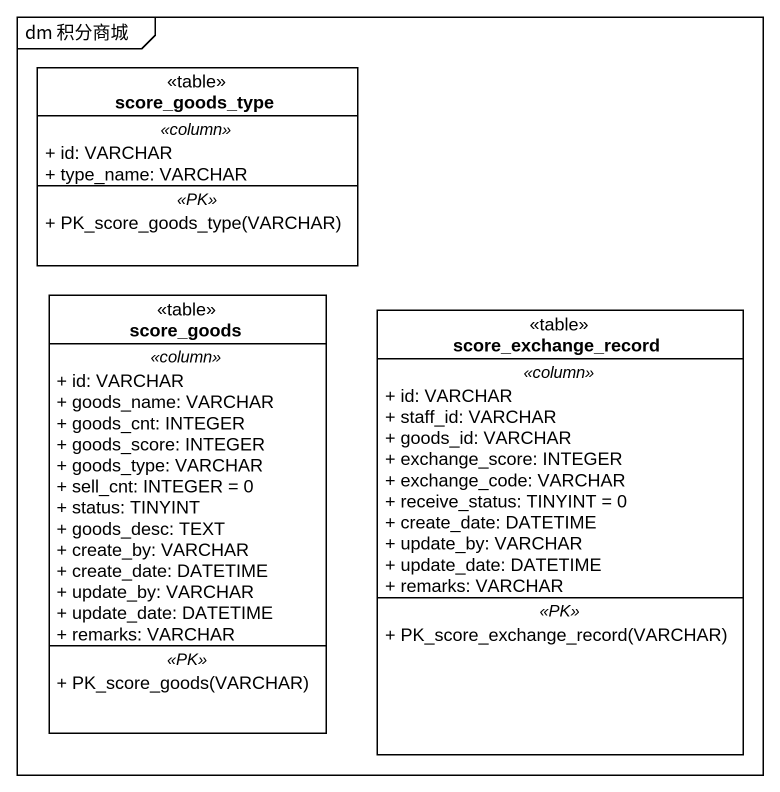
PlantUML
@startuml
mainframe dm 积分商城
hide circle
hide empty members
skinparam classAttributeIconSize 0
class score_goods_type <<table>> {
  .. <<column>> ..
  + id: VARCHAR
  + type_name: VARCHAR
  .. <<PK>> ..
  + PK_score_goods_type(VARCHAR)
}
class score_goods <<table>> {
  .. <<column>> ..
  + id: VARCHAR
  + goods_name: VARCHAR
  + goods_cnt: INTEGER
  + goods_score: INTEGER
  + goods_type: VARCHAR
  + sell_cnt: INTEGER = 0
  + status: TINYINT
  + goods_desc: TEXT
  + create_by: VARCHAR
  + create_date: DATETIME
  + update_by: VARCHAR
  + update_date: DATETIME
  + remarks: VARCHAR
  .. <<PK>> ..
  + PK_score_goods(VARCHAR)
}
class score_exchange_record <<table>> {
  .. <<column>> ..
  + id: VARCHAR
  + staff_id: VARCHAR
  + goods_id: VARCHAR
  + exchange_score: INTEGER
  + exchange_code: VARCHAR
  + receive_status: TINYINT = 0
  + create_date: DATETIME
  + update_by: VARCHAR
  + update_date: DATETIME
  + remarks: VARCHAR
  .. <<PK>> ..
  + PK_score_exchange_record(VARCHAR)
}
@enduml
